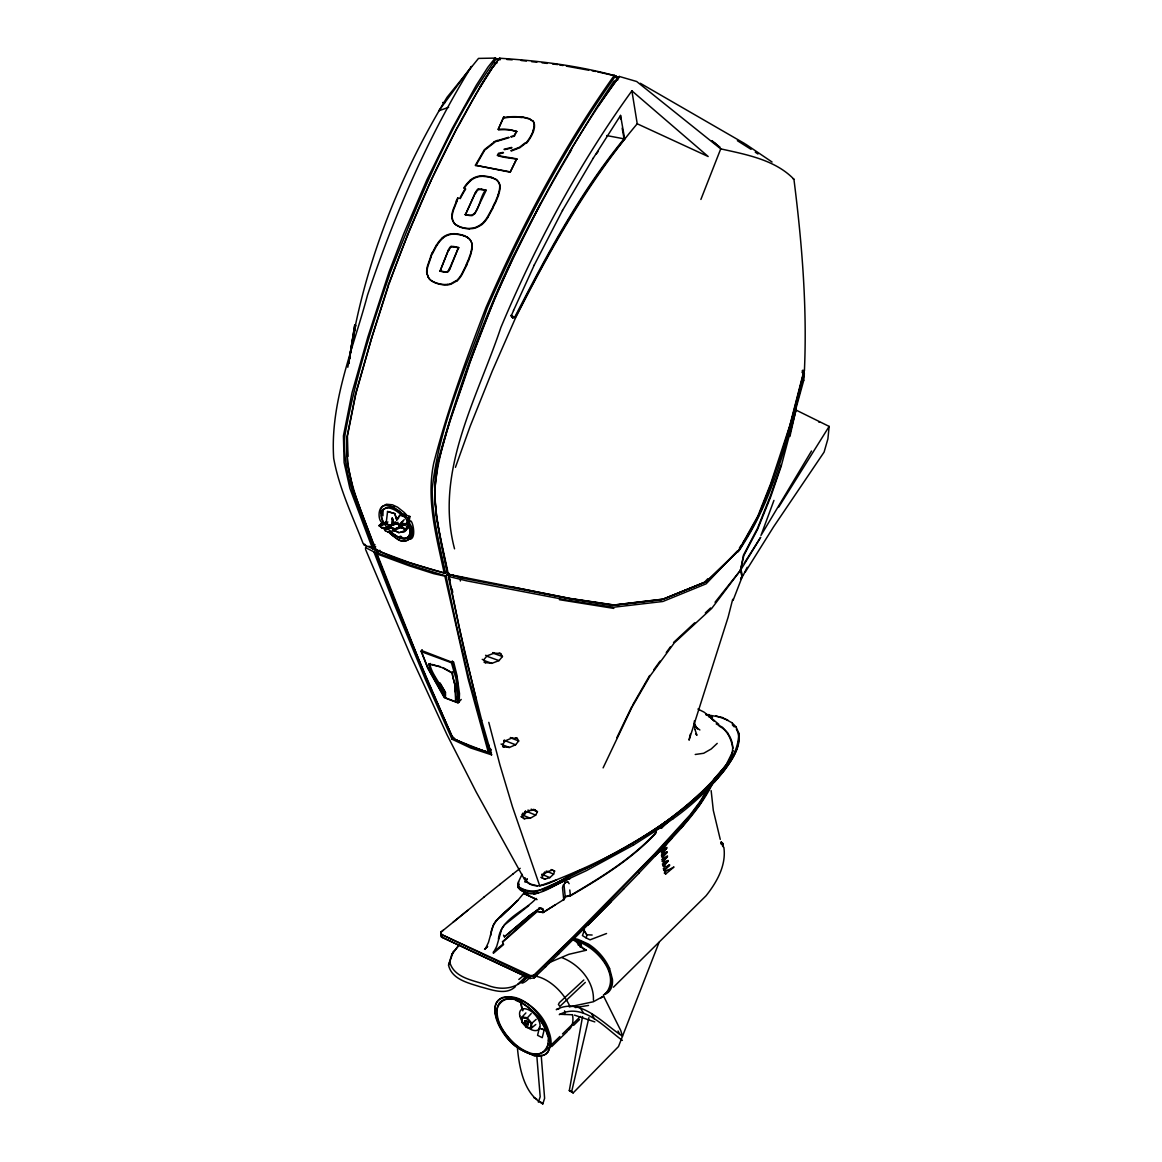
<?xml version="1.0" encoding="UTF-8"?>
<svg xmlns="http://www.w3.org/2000/svg" width="1162" height="1162" viewBox="0 0 1162 1162"><rect width="100%" height="100%" fill="white"/><g stroke="black" fill="none" stroke-linecap="round" stroke-linejoin="round"><path stroke-width="1.5" d="M377.781 551.863L376.154 549.728L374.164 551.34L374.237 552.807L394.572 604.923L425.582 679.814L452.033 739.221L470.523 747.921L491.584 754.85L491.032 753.441L470.813 746.745L452.919 738.407L426.803 679.581L395.835 604.676L375.573 552.676L377.069 551.253L376.866 549.946M402.502 521.36L402.081 524.541L402.43 521.985M525.224 811.381L523.742 814.301L522.203 814.17M525.645 880.854L524.643 877.702M738.683 733.149C738.959 757.944 717.666 775.838 702.168 792.687C681.586 812.456 657.343 827.838 633.319 843.031C602.773 860.882 571.094 876.729 538.558 890.644C532.501 893.927 525.79 891.094 520.256 888.117L517.831 885.023L518.644 881.74M780.995 455.838L797.815 399.016L804.438 370.242C807.227 306.405 801.925 242.538 793.922 179.238C775.098 159.717 746.178 154.546 720.73 148.867L636.689 81.514L619.273 76.445L598.662 105.335M394.136 523.554L395.835 522.014L394.179 523.568L394.136 522.58M548.391 1040.005L547.404 1047.804M409.866 516.524C405.785 517.7 407.397 530.584 408.051 517.947M459.266 699.074L459.513 693.67L456.855 674.948L453.63 661.991M593.419 1000.206C594.218 981.28 578.996 964.286 562.074 957.691M391.71 524.396L392.248 518.005L393.845 522.755A11.489 9.136 -53.3 0 0 393.976 523.19L394.063 523.423M524.759 1020.846L524.643 1022.589L526.328 1024.579L528.144 1024.826L525.021 1022.516L525.514 1020.817M535.769 1024.492L531.455 1028.094L526.401 1027.411L521.941 1022.24L522.028 1017.04L525.892 1012.915M528.361 1022.633L528.26 1024.042M380.947 510.278L380.918 513.313M387.527 511.6L394.804 513.589L396.794 519.864L399.844 515.231L407.877 517.86M528.144 1024.826L528.274 1023.068L526.575 1021.093L525.122 1021.006M536.147 1019.394L531.818 1023.243L531.455 1028.094L530.671 1027.774L530.99 1023.431L526.764 1018.493L522.246 1017.897M722.285 845.515C725.175 849.524 720.251 837.671 721.587 844.28L721.282 842.101M721.428 844.338L721.37 842.915M365.391 548.972L366.248 547.07M386.205 522.9L387.571 511.425L394.76 513.648L396.721 519.85L399.902 515.318M396.91 536.641C378.057 523.205 402.284 542.974 406.148 538.267C412.83 537.222 408.792 525.224 408.269 524.614M409.823 516.988L409.155 521.956M795.215 411.159L803.741 380.352L804.336 373.685L802.056 372.29M392.073 519.225L392.248 518.005M407.02 527.897C408.792 513.619 409.663 534.317 401.311 532.08M467.676 910.383L441.168 931.982L441.415 934.48L530.119 975.426L529.959 978.491L534.302 977.808L536.67 975.514M409.707 522.348C411.333 514.49 418.61 541.39 408.182 539.197M348.687 363.314C362.341 269.41 397.985 178.091 447.065 97.259L478.497 58.405L495.099 58.1L498.106 59.306M348.687 363.314L354.788 324.808L348.571 363.764L355.674 325.157L347.787 367.279M606.549 933.522L590.049 939.826L586.302 938.024L586.839 934.771L583.513 929.716M582.554 1016.547L569.307 1090.595L573.157 1092.905L618.489 1046.555L659.086 942.324M524.803 877.775L524.628 879.329M455.17 691.855C456.855 685.159 451.263 677.359 452.715 671.694M390.781 532.37L389.372 532.922L395.37 537.643M481.765 720.629L465.323 655.368L448.532 577.282L449.752 574.435L447.53 572.968L441.604 544.92L436.026 514.897L434.675 489.928L437.754 463.769L450.014 420.295L469.477 363.227L495.39 296.702L513.125 257.746L540.867 202.769M355.616 393.991L346.973 437.13L347.54 463.798L353.117 489.522L375.108 548.856C395.981 560.287 421.617 566.228 444.886 573.186L447.53 570.368L447.297 569.38M690.272 734.239L689.051 740.165L728.124 617.196L732.699 599.287M383.01 510.365L382.952 515.725M490.64 935.584C491.511 919.142 507.823 911.197 517.656 900.434L500.009 917.515L517.453 900.695M803.654 373.002L789.739 427.209M498.411 939.143C500.604 918.735 524.265 911.633 536.176 898.458M789.913 436.476L795.781 410.607M450.159 580.361L447.951 573.186L445.046 576.889L468.025 678.55L488.36 752.395L490.771 750.216M573.157 1092.905L571.631 1091.757L588.931 1017.636M409.954 533.373L408.69 536.437L406.148 538.195M539.546 1026.961L537.585 1035.327L542.247 1037.681L544.15 1029.939M528.565 893.68L520.474 890.136L517.86 887.245L518.688 883.904M518.935 884.108L518.136 887.405C533.3 904.065 554.303 883.236 570.237 878.574M548.261 1044.013C536.437 1075.097 492.572 1029.459 496.552 1009.575C508.273 979.174 549.103 1021.122 548.406 1040.31M534.186 1055.721L519.995 1049.359A36.051 18.723 47.9 0 1 506.588 1037.012C468.068 980.859 535.755 989.196 548.609 1030.97A35.978 20.19 46.4 0 1 550.875 1045.248L548.086 1051.973L545.515 1054.254M580.361 946.798L581.145 943.689L577.863 942.338L578.415 945.374M580.201 947.03L580.956 944.14L577.921 942.847M379.538 550.628L376.459 553.737L396.91 606.201L427.529 681.019L452.73 738.335L469.579 746.033L488.36 752.395L489.187 752.134L468.911 678.274L456.84 626.841L446.15 576.41L448.75 573.883M493.196 952.23L503.131 944.009M792.702 419.264L794.14 414.035M355.587 393.947L371.622 337.968M455.853 696.474L455.649 700.483L454.792 684.65L451.887 672.566L443.869 668.135L432.351 664.475M615.933 81.079L617.022 77.404L616.107 76.053C578.269 65.551 538.689 60.802 499.486 58.216C481.751 80.062 470.203 106.076 455.954 130.159M544.905 879.097L542.117 877.891L543.032 874.841L547.563 871.631L552.371 870.12L554.608 871.035L553.635 874.114L549.858 877.63L544.905 879.097L543.598 878.545M379.872 550.323L376.459 553.737L409.707 565.981L433.673 573.65L446.15 576.41M617.705 80.018L618.228 77.142L616.775 76.808M515.507 986.523C505.949 995.907 491.294 989.516 480.138 986.77C468.155 982.892 451.771 979.377 448.547 965.157L451.873 954.176L459.179 944.851M470.93 252.575L468.112 260.578M471.293 252.982L468.475 260.985M485.484 948.642L488.461 942.426L493.356 924.967L495.767 920.958L517.86 900.318L523.902 893.07M493.545 952.608L496.74 946.26L501.795 928.816L504.497 924.908L528.739 905.692M371.535 338.084L388.529 284.501M593.172 158.308L620.552 115.416L624.677 138.961C581.218 191.933 548.74 252.619 517.424 313.261L515.347 317.299L512.732 317.981L510.873 315.367M517.293 1046.425C519.007 1066.571 523.51 1093.529 542.814 1103.9L544.615 1098.279L541.172 1055.052M525.616 812.761L525.936 811.817M544.934 871.863L541.87 875.654M538.355 1102.142L540.185 1096.768L536.742 1054.951M388.544 285.445L371.564 338.389L355.804 393.889L347.409 436.055L348.004 456.39M389.11 283.789C416.214 209.015 448.532 135.46 491.947 68.631M781.75 453.572C770.624 483.799 762.301 516.001 743.172 542.436M781.154 465.032L770.566 495.448L757.551 528.216L743.404 555.276L740.775 569.903L711.754 608.365L674.236 642.935L649.936 676.153L631.983 707.164L603.107 767.879M448.547 965.157L453.47 951.315M455.431 467.356L470.131 426.367L492.325 370.925L515.42 318.17C549.931 249.801 587.667 182.521 637.226 123.782L631.896 90.839C578.966 164.016 535.798 244.296 500.851 327.539C477.175 398.508 434.065 471.772 454.545 548.842M498.237 194.737L494.838 203.045M498.6 195.158L495.186 203.466M720.73 148.867L700.889 199.457M745.191 572.212L773.572 526.851L824.09 452.12L827.896 438.916L829.16 426.41L796.043 410.07L781.242 466.049L770.827 496.494L757.682 529.102L743.869 555.436L740.673 568.828L742.707 576.352L740.92 578.473L742.518 575.088M773.95 500.401L760.965 535.435L811.512 451.001M381.223 508.941L381.688 507.736M533.067 130.362L533.808 128.125A16.428 11.199 -35.2 0 0 534.113 126.643M533.416 130.798L534.157 128.561A16.428 11.199 -35.2 0 0 534.447 127.079M388.428 284.661L407.688 234.709M733.062 600.42L741.748 577.979M584.501 929.905L582.452 935.584L586.302 938.024M771.379 483.29L758.597 515.623L739.642 549.699L706.83 581.392L663.429 599.084L614.132 604.995L569.932 598.43L450.464 574.711L450.26 576.265M430.782 256.439L427.601 265.561A20.161 15.411 -52.6 0 0 426.803 273.912M431.146 256.846L427.979 265.967A20.146 15.396 -52.6 0 0 427.18 274.319M526.764 1018.493L531.208 1013.598M440.035 271.182L448.561 249.714L440.035 271.182L444.058 272.053A13.508 10.095 -54 0 0 447.326 272.169M449.52 268.669L458.54 247.506L454.095 246.576A12.506 9.252 -51.5 0 0 451.219 246.518M449.897 269.061L458.54 247.506M511.338 315.715L513.575 310.457M407.528 234.956L430.841 180.967M498.207 129.36L503.785 116.854L498.207 129.36A66.989 47.729 -45.7 0 1 511.236 129.97M466.47 264.5L462.026 273.448A20.233 14.946 -54.3 0 1 456.39 280.812M466.833 264.907L462.389 273.854A20.219 14.946 -54.3 0 1 456.768 281.219M456.492 201.142L453.253 209.276A23.255 17.096 -45.8 0 0 451.844 217.89M456.855 201.549L453.63 209.683A23.255 17.096 -45.8 0 0 452.207 218.296M513.517 310.544L534.288 265.009M465.381 214.796L475.476 192.5L465.381 214.796L472.004 215.682L474.851 213.648L486.152 190.365L481.591 189.159M432.453 252.59L436.418 244.964M432.83 252.996L436.796 245.371M522.072 874.26L518.455 881.885L517.86 887.245M616.862 737.609L631.939 706.293M743.244 575.321L747.195 567.288M430.637 181.316L456.201 129.737M485.789 189.943C478.294 197.903 479.514 220.519 465.018 214.389M524.745 819.036L522.246 817.22L523.946 813.792L529.291 810.655L534.927 809.885L537.454 811.73L535.682 815.128L530.322 818.251L523.394 818.469M733.149 750.739L725.872 765.409L713.468 779.702M492.891 207.126L487.764 216.452A23.24 16.762 -47.1 0 1 481.547 224.193M493.254 207.533L488.127 216.873M448.532 577.282L450.464 574.711M503.712 741.443L504.192 740.499M534.215 265.125L562.539 210.351M525.558 810.974L523.307 815.346L530.322 818.251M711.144 784.248L700.178 802.39L690.62 815.187L672.29 835.914L599.563 911.473L534.084 975.789L529.741 976.472L441.415 934.48M713.177 781.953L699.902 804.54L681.498 827.678M713.555 781.677C699.742 810.568 676.56 833.256 654.932 856.292M516.712 158.831L510.176 172.194L516.712 158.831L497.278 155.505L498.513 153.253L503.131 152.382M709.183 786.819L699.785 801.969L690.228 814.751L654.743 853.692L573.026 936.95L533.808 975.179L529.843 975.789M510.176 172.194L475.403 165.251L484.38 149.68L493.995 142.185M475.766 165.687L484.728 150.101L494.344 142.606M517.061 159.267C512.892 158.105 487.444 156.463 503.48 152.803M480.269 86.613L491.933 68.137L499.486 58.216L500.677 58.681M510.873 136.608L514.069 135.663L516.625 131.248L514.417 136.099L511.222 137.043M571.559 149.796C531.005 217.512 495.898 288.684 469.724 363.227C456.55 405.059 437.972 446.208 434.878 490.437C434.762 518.47 442.141 545.632 447.573 572.91L447.82 573.999L462.026 578.095L569.119 598.575L612.752 605.402L661.454 599.853L704.201 582.54L707.919 578.632M632.825 704.753L649.674 675.456M562.437 210.525L593.303 158.105M656.53 829.363L655.571 833.546C631.489 859.212 601.277 877.746 571.152 895.423L565.4 896.919L563.033 900.347M741.371 568.915L760.674 537.294L744.116 563.396M569.409 152.149L596.716 107.412L613.928 81.209L615.642 80.498M778.714 507.082L829.16 426.41M396.75 519.792L398.537 518.281M620.523 119.003L620.552 115.416M491.453 752.787L491.032 753.441L488.229 743.854M740.775 569.903L715.037 602.265M503.538 935.192L504.41 936.862L529.494 915.641L540.446 907.842L542.988 908.858L542.93 912.591L537.352 911.415L502.754 942.033L503.553 944.59L493.342 953.319M406.221 514.621L404.434 516.277L406.221 514.679L404.361 512.587L397.578 507.198L392.422 504.802L386.409 504.235L382.313 506.69M739.395 548.043L741.283 545.239M738.102 551.819C774.604 499.21 788.635 434.849 804.336 373.685L802.521 372.929M732.917 755.329C698.391 808.273 640.669 839.603 586.2 868.275C565.386 873.287 542.523 899.954 520.402 887.87M492.775 67.425L496.464 62.763M404.173 519.661L399.728 524.817L398.973 524.454M401.718 521.898L399.699 524.774L398.406 524.12M653.828 669.733L660.06 661.134M666.276 652.55L670.43 646.813M525.268 882.089L527.374 879.198M524.919 881.74L527.025 878.85M596.237 154.11L598.299 151.307M444.189 573.069L443.971 571.98C436.346 536.234 426.091 499.66 433.775 462.97C447.428 409.997 466.398 358.622 485.948 307.596C521.331 226.401 563.047 147.4 614.437 75.167L615.163 76.416C564.151 148.533 522.464 227.156 487.241 308.075C466.528 367.497 438.742 426.134 432.191 489.289C432.22 517.279 439.701 544.382 445.249 571.617L444.886 573.186L433.6 570.063L409.402 562.553L375.544 549.975M619.273 76.445C577.354 133.267 543.525 195.971 511.948 258.966C480.995 324.503 456.608 393.076 437.449 462.941C429.925 498.149 439.715 533.329 446.934 567.681M449.084 573.389L448.503 574.13L447.53 572.968M495.956 59.146C449.215 123.492 419.482 198.804 390.374 272.315C371.898 325.897 354.599 380.192 344.794 436.113C341.889 475.49 360.264 511.367 373.394 547.331L374.28 548.203L375.689 546.736L372.552 548.696L349.849 488.243L344.112 462.534L343.429 435.881L352.028 392.756L367.889 336.936L389.139 271.734L403.795 233.649L426.817 179.979L452.047 128.822L476.246 85.349L487.866 67.251L495.099 58.1L498.658 60.235M451.873 954.176L459.397 944.662M504.003 747.282L502.434 744.61L505.485 740.76L511.759 738.073L517.206 738.306L518.688 740.964L515.594 744.784L509.363 747.471L502.594 746.73M482.23 659.391L483.682 659.914L487.052 655.818L494.3 653.102L500.691 653.596L502.449 656.545L499.006 660.612L491.846 663.342L484.118 662.384M665.782 871.253L664.301 873.069L665.695 873.984L673.975 866.983C650.168 880.259 682.326 854.549 663.618 870.512M526.473 1024.216L529.044 1021.703M714.252 782.244C726.018 768.387 740.368 752.773 738.872 733.28L736.069 726.962M656.022 829.377L655.339 833.256C631.286 858.921 601.059 877.397 570.978 895.103L565.197 896.585L564.006 899.853M393.221 523.321L392.495 523.554M664.606 869.873L668.934 865.007C663.967 870.004 662.34 862.262 668.194 861.129L663.851 865.981L664.606 869.873L663.226 868.74M662.369 864.034L663.734 865.24L668.077 860.446L663.952 861.986M663.11 860.737L667.467 855.886L661.774 859.502L663.11 860.737L662.805 857.251L667.148 852.4L663.153 855.101M663.734 865.24L663.197 861.478L667.54 856.626L663.589 859.444M663.023 853.445L661.396 855.247L662.747 856.525L667.104 851.673L663.008 853.184M661.12 850.947L662.456 852.269L666.814 847.432L662.732 848.885M662.747 856.525L662.485 852.995L666.843 848.158L662.834 850.831M662.456 852.269L662.34 848.768L666.697 843.946L664.78 845.195M573.592 1025.363L579.518 1019.553M794.823 411.406L796.043 410.07M569.148 883.686L568.058 882.103L565.763 882.35L563.207 885.139L562.524 887.71L563.73 899.591L542.93 912.591L555.305 904.806M525.544 142.621L519.545 147.254L510.931 150.566M525.892 143.057L519.893 147.69L511.295 151.002M421.821 650.255L421.181 650.909L427.703 667.569L444.247 696.968L445.729 697.084M672.406 837.846L638.693 873.33M461.227 699.451L458.148 702.705L445.119 697.737M452.396 660.931L451.437 662.747L456.041 678.811L457.537 702.705L444.334 697.665L427.805 668.281L421.312 651.679L422.256 649.878M458.148 702.705L459.31 701.804M737.521 550.846L706.133 583.818L662.892 601.48L613.71 607.218L567.012 600.042L466.616 580.826L448.924 576.526L459.222 627.814L476.071 698.87M445.525 572.459L447.53 570.368M522.13 1021.442L521.941 1022.24M623.398 889.221L639.013 873.156M429.838 664.373C432.453 676.139 442.475 684.854 445.031 696.445L430.158 669.239L428.575 664.243L430.666 663.517M453.253 661.788L451.437 662.747L421.312 651.679L421.603 650.531L452.614 662.456L457.203 678.564L458.685 702.473M623.718 889.032L587.87 925.272M517.729 984.258L525.747 976.734M611.314 901.523L558.399 954.191M522.363 815.027L523.118 814.271M522.217 814.896L522.944 814.155M485.28 948.758L487.677 946.478M551.674 1046.613L567.434 1031.348M585.299 982.398L559.866 1006.408L558.428 1004.462L559.387 1002.617L583.803 980.002M545.385 966.915L558.733 954.002M613.434 987.206L706.075 895.757C716.823 882.176 726.511 865.24 723.839 847.229M545.704 966.711L534.099 977.881L533.808 975.179M548.319 1047.732C543.903 1054.021 535.595 1055.532 528.754 1052.481A33.219 17.924 48.3 0 1 515.536 1044.536C505.034 1035.095 494.3 1020.948 497.786 1006.016A33.161 17.938 48.6 0 1 507.867 998.957L511.803 999.305M550.89 1045.234L559.91 1036.475M562.481 1033.962L580.506 1016.445M364.403 544.005L363.619 544.717L373.292 548.856L374.28 548.203M668.571 820.866L661.41 827.707L657.431 827.852M668.804 821.156L661.585 828.056L657.605 828.608M529.799 977.213C525.718 983.183 515.391 986.596 527.272 977.329M453.34 737.144L452.73 738.335L458.206 740.862L482.869 750.594L488.81 752.366L491.177 749.519L489.87 749.141M453.95 737.783L452.715 737.739L448.75 728.966L418.799 659.682L376.662 552.981M487.299 946.667L484.539 949.223M717.215 743.389L711.217 748.982L703.664 753.281L695.225 754.487M368.906 546.213L376.154 549.728M673.539 642.513L694.731 622.774M705.319 612.897L710.621 607.973M452.033 739.221L453.543 737.826M365.42 544.528L364.723 545.283L366.001 545.617M700.149 793.53C659.319 831.89 609.324 858.529 557.673 879.329L556.613 879.823M502.362 941.83L537.251 910.369M408.094 517.889L409.837 516.364L404.841 514.737M403.78 523.525L402.067 525.093L406.38 523.437M571.704 1014.731L559.721 1014.266M385.653 530.874C383.605 531.252 384.898 526.11 387.469 529.407M380.816 524.033L379.088 525.544L380.09 526.473M387.876 521.941L386.147 523.452L388.355 524.73M526.88 1027.005L521.694 1021.906L522.028 1017.04L527.083 1017.694L531.818 1023.243L530.99 1023.431M504.41 936.862L529.247 915.83L540.069 908.132L542.436 909.047L543.25 912.097M605.039 994.309C622.6 974.831 594.16 944.386 573.955 940.465M559.459 1008.514L556.264 1009.633C580.709 996.618 603.31 1023.998 622.469 1036.112L620.769 1030.563L603.601 996.139L593.317 1001.775L569.278 1006.888M443.332 930.166L440.761 932.258L441.299 936.993L529.959 978.491M453.151 922.163L483.973 897.166M518.818 979.479L525.108 974.381M483.653 897.369L499.965 884.355M499.66 884.558L513.343 873.693M723.098 846.807L722.59 843.133M456.274 280.623L450.783 283.702A19.87 14.903 -55.2 0 1 447.588 284.429M456.651 281.03L451.161 284.094A19.87 14.903 -55.2 0 1 447.951 284.835L444.755 284.922A49.254 36.85 -55 0 1 434.806 282.656L431.799 280.972A19.739 14.815 -54.9 0 1 429.577 279.098L428.676 278.023M513.023 873.911L520.198 868.304M389.502 532.733L393.657 536.51M673.234 818.658C692.363 805.092 709.459 788.795 724.231 770.595C732.22 758.96 744.406 743.491 736.301 728.995M527.446 976.095C517.453 989.094 501.33 990.91 486.863 985.013C473.442 980.263 453.848 978.041 449.694 961.889M643.893 837.163C673.975 816.639 703.213 794.358 725.771 765.438C733.716 755.91 735.197 744.101 728.08 733.788M655.208 831.193L673.394 818.527M441.168 931.982L441.778 937.153L530.133 978.506M600.798 997.984L603.601 996.139M633.319 845.137L655.353 831.077M559.285 1014.658C582.801 1001.804 604.734 1027.658 622.367 1040.397M633.464 845.035L586.389 870.643L542.974 890.847M547.52 963.327L568.857 954.307L586.345 950.226L581.697 947.291M379.553 525.602L380.41 525.398A32.463 17.532 -89.9 0 0 380.947 525.239L384.506 523.771A4.648 2.658 58.4 0 1 384.825 523.757L385.435 523.844A6.159 3.733 56.1 0 1 385.828 523.946A6.899 4.169 56.1 0 1 386.249 524.091L387.614 524.846M382.676 524.527L383.416 524.164M396.678 528.245L395.37 528.783L399.554 527.011M392.814 525.18L394.804 524.222M386.075 531.165L388.965 532.152L393.046 530.671A7.277 4.169 61.7 0 1 393.511 530.598L396.808 531.63M564.979 882.713L565.763 882.35M393.729 524.745L395.952 523.946M407.92 528.405C404.463 530.598 401.442 524.875 398 527.882M400.483 527.737L394.426 529.247M397.883 528.768L398.74 528.361M395.763 523.031L398.029 522.363M393.105 525.006L390.49 525.863A6.159 3.617 57.7 0 1 389.938 525.776L389.009 525.514M382.443 524.599L380.09 525.529M400.948 532.24L404.536 530.613M391.347 524.875L390.316 525.137L391.1 524.948M398.043 527.563L399.307 527.069M386.176 528.797L390.272 527.635A6.507 3.936 56 0 1 390.94 527.853L393.061 529M381.877 527.737L382.676 528.1A6.318 3.82 56.3 0 0 383.082 528.245L385.45 528.1A21.947 11.228 89.7 0 0 385.886 527.911L389.314 526.836A5.534 3.239 57.5 0 1 389.836 526.88L390.025 526.967A5.244 3.166 56 0 1 390.606 527.156L390.795 527.228A8.076 5.185 56 0 1 391.652 527.592L394.935 528.855A9.921 5.708 66.2 0 0 395.37 528.783L394.76 528.87A4.633 2.702 57.9 0 1 394.223 528.841L393.613 528.681M402.008 525.878L405.945 524.498A10.545 6.028 67.8 0 1 406.351 524.382L407.31 524.352L405.945 524.454M556.061 880.055C547.084 884.34 535.856 889.438 526.807 882.074M403.751 525.369L405.814 524.498M406.134 529.93L404.768 530.497M401.166 532.167L398.915 532.603L396.257 531.324M556.569 879.823L539.749 885.88L512.486 806.878L499.936 764.959L488.781 722.343M386.888 527.461L385.406 528.085M395.283 523.234L394.862 523.35A10.298 5.825 58.8 0 1 395.182 523.278L398.697 524.265M406.54 528.957L405.945 528.971M372.552 548.696L373.757 548.188M387.977 528.042L388.849 527.708M407.092 523.612L403.737 524.352L405.247 523.815M388.268 527.127L385.813 527.751M396.75 529.291L396.416 529.364A30.575 16.805 -81.5 0 1 395.821 529.523M497.365 140.646L508.68 137.247M497.714 141.081L509.029 137.668M383.954 523.946L385.813 523.989M404.129 523.51L402.546 524.963M392.059 525.471L389.212 525.631M721.137 842.218L722.517 843.176L723.098 845.675M386.002 528.899L385.072 529.146M448.634 107.311L438.844 110.782L471.481 66.452C427.384 137.886 394.136 215.682 367.497 295.163C353.292 348.615 329.921 402.11 333.683 458.307C339.086 488.113 352.275 515.55 363.154 543.598M533.91 894.304L538.703 892.736M392.712 523.51L391.986 523.641M405.393 523.757L405.538 523.713A15.251 8.831 70.5 0 1 405.959 523.612L406.38 523.583A5.65 3.384 63.2 0 1 406.729 523.568L406.932 523.597M396.257 529.407L395.676 529.538A5.563 3.283 61.9 0 1 394.949 529.567L394.528 529.523A6.071 3.689 56.2 0 1 393.642 529.233L392.93 528.884M385.218 529.117L384.172 529.32M393.352 524.091L391.87 524.28M385.929 522.304L381.18 524.033M384.796 528.332L384.985 528.274A26.857 8.149 -48.8 0 0 385.319 528.158M401.079 525.544L402.618 525.442M390.926 525.035L389.473 525.079A12.303 7.48 56.4 0 1 389.081 524.992L388.965 524.948A7.96 4.822 56.3 0 1 388.631 524.846L388.529 524.803M389.038 527.664L390.258 527.679M592.141 935.018L586.839 934.771L584.617 931.692M393.046 530.671L393.221 530.642A8.41 4.851 63.1 0 1 393.715 530.584L394.02 530.598M407.601 522.13C418.654 529.378 408.864 549.495 395.341 537.628M402.531 525.834L400.265 525.631A6.042 3.82 55.6 0 1 399.452 525.311L398.421 524.658M399.51 527.011L400.294 526.909A5.374 3.196 58.5 0 1 400.846 526.938L401.253 527.054M802.419 380.599L803.741 380.352M588.553 1005.45L575.234 1007.556M399.713 526.967L400.512 526.923M408.458 527.359L408.007 527.432A5.156 3.036 57.8 0 1 407.557 527.432L407.237 527.388A6.173 3.776 56.1 0 1 406.903 527.301A5.302 3.254 56.1 0 1 406.38 527.127L406.192 527.04M566.896 882.278L568.058 882.103M395.792 523.917L396.126 523.931A4.357 2.585 59.2 0 1 396.591 523.931L397.985 524.44M390.345 525.122L389.531 525.093M388.805 526.851L387.483 527.185L388.936 526.822M447.588 284.414L444.378 284.53A49.269 36.864 -55 0 1 434.428 282.25L432.308 281.277M400.643 527.679L401.645 527.809A9.659 5.883 55.8 0 1 402.168 527.969L402.967 528.318M384.157 528.419L383.082 528.245A7.611 4.604 56.3 0 1 382.516 528.042L382.007 527.809M405.799 538.34C393.163 540.708 369.138 511.207 388.921 507.14A18.97 9.906 47.6 0 1 394.804 509.029C406.613 512.122 421.966 544.019 398.377 537.338M396.126 523.888L396.91 524.033A6.798 4.14 56 0 1 397.448 524.207L397.811 524.309M401.747 525.95L401.5 525.95A5.36 3.21 57.7 0 1 400.759 525.82L398.551 524.745M469.346 228.798L472.614 228.58A18.897 13.77 -47.4 0 0 475.984 227.752L478.947 226.387A14.83 10.778 -47.2 0 0 481.78 224.426M454.444 233.664L451.234 233.838A18.955 13.929 -50.8 0 0 449.447 234.187A16.544 12.143 -50.8 0 0 442.344 237.716M454.807 234.085L451.597 234.259A18.955 13.929 -50.8 0 0 449.81 234.608A16.529 12.143 -50.8 0 0 442.707 238.123M483.261 175.84L479.383 176.072A17.88 12.651 -44.7 0 0 477.538 176.479A16.428 11.635 -44.8 0 0 470.116 180.241M483.61 176.261L479.732 176.493A17.866 12.651 -44.7 0 0 477.902 176.9A16.428 11.635 -44.8 0 0 470.479 180.662M388.66 532.152L388.166 532.065A6.798 4.111 56.2 0 1 387.658 531.935L387.658 531.935M709.038 714.674L705.712 714.586L722.081 717.375L732.249 722.909M537.425 885.836L530.424 884.108L525.34 880.578M428.575 664.243L440.166 666.538M506.821 59.48L512.21 59.828M406.148 514.722L403.708 513.967M494.329 62.661L497.089 62.893M389.285 526.836L389.996 526.952A6.435 3.893 56 0 1 390.563 527.141L392.524 528.158A7.321 4.764 56.2 0 0 393.105 528.463L393.453 528.608M663.851 865.981L662.674 865.85M521.128 60.482L526.371 61.078M531.6 61.659L536.844 62.24M542.088 62.835L547.317 63.416M552.56 63.997L557.789 64.578M394.848 529.582L394.949 529.625A5.461 3.254 63.3 0 0 395.298 529.625M442.678 102.532L444.726 102.808M396.198 523.249L396.605 523.336A8.337 5.069 56 0 1 397.157 523.525L397.419 523.641M526.154 1027.164L530.671 1027.774M818.818 422.082L819.718 422.3M405.785 528.957L405.146 528.826A5.302 3.239 56.1 0 1 404.608 528.652L404.042 528.39M394.165 530.613L395.08 530.831M481.94 189.58L486.152 190.365M522.174 815.579L523.35 815.492A3.936 2.106 -67.6 0 0 525.151 813.676M454.458 246.983L458.903 247.913M613.812 608.394L559.372 599.694M709.154 716.634L712.466 717.143M709.14 716.954L712.437 717.462M509.813 171.773L475.403 165.251M399.074 532.617L398.798 532.574A4.27 2.6 56 0 1 398.275 532.414L397.549 532.065M522.014 116.781L529.552 118.727L533.184 121.473M522.348 117.217L529.233 118.916L532.748 120.993M559.518 64.898L562.945 65.522M566.388 66.147L588.742 70.214M592.184 70.838L595.612 71.463M511.28 129.883L516.974 131.684M661.977 861.245L663.197 861.478M606.709 135.562L624.677 138.961M394.63 529.582L394.746 529.567A12.593 7.669 56.3 0 1 394.296 529.509L393.453 529.16M466.993 578.415L457.552 576.439M512.369 586.984L569.714 598.517L613.783 605.082L662.95 599.229L706.205 581.639L738.887 550.105L757.827 516.146L770.667 483.755L789.797 425.568L803.421 372.77L803.625 371.622L802.085 370.91M616.107 76.053L597.341 71.768M439.672 270.775L443.681 271.647A13.523 10.095 -54 0 0 446.949 271.777A4.023 2.963 -54.3 0 0 449.302 268.669M616.063 77.534L618.3 78.043M614.8 76.881L617.022 77.404L615.163 76.416M538.616 908.118L542.436 909.047M390.272 527.635L390.577 527.766A8.424 5.098 56 0 1 391.013 527.911L391.086 527.955M574.449 1015.123L594.813 1021.906M740.572 579.199L742.227 577.165L740.063 569.772M715.705 715.748L727.702 719.99M542.698 912.185L537.352 911.415M512.064 317.299L514.897 316.834L517.003 312.767C548.261 252.241 580.695 191.672 624.052 138.786L622.164 128.154M662.805 857.251L661.541 856.902M511.106 315.803L515.347 317.299M448.067 572.343L446.687 571.965M661.207 852.632L662.485 852.995M446.702 571.239L447.617 571.501M445.307 575.756L409.954 564.863L376.778 552.647M516.451 131.538L511.629 130.304A66.96 47.729 -45.7 0 0 498.527 129.926M447.036 572.924L447.951 573.186M794.968 408.893L796.144 409.256M386.278 523.554L388.268 524.687M441.778 937.153L441.023 935.003M491.628 177.263L496.174 179.66A17.866 12.84 -44.1 0 1 497.06 180.371M491.976 177.684L495.695 179.34M402.255 527.955L402.183 527.926A14.205 8.642 55.8 0 0 401.66 527.766M386.118 524.091L386.931 524.469M499.21 653.059L500.691 653.596M402.546 528.071L406.177 529.872L405.349 529.509M492.833 652.565L494.3 653.102M492.644 653.029L502.449 656.545M485.585 655.295L487.052 655.818M486.675 656.167L499.006 660.612M483.682 660.379L491.846 663.342M392.974 506.69L394.47 507.242M400.164 536.132L401.645 536.684M463.943 235.494L467.618 237.353M464.306 235.915L467.981 237.76M802.695 370.199L804.424 370.867M515.783 737.754L517.206 738.306M510.35 737.521L511.759 738.073M511.309 738.117L518.688 740.964M365.507 547.592L375.573 552.676M504.076 740.209L505.485 740.76M504.555 740.499L515.594 744.784M501.04 744.058L502.434 744.61M503.262 745.089L509.363 747.471M498.919 59.218L500.27 59.756M402.081 527.33L403.112 527.868M533.561 809.333L534.927 809.885M531.165 809.159L537.454 811.73M527.926 810.088L529.291 810.655M527.766 811.889L535.682 815.128M522.595 813.24L523.946 813.792M520.896 816.668L522.246 817.22M405.059 529.436L403.534 528.594M586.345 950.226L583.455 949.005L573.781 939.462M551.049 869.554L552.371 870.12M553.286 870.483L554.608 871.035M546.242 871.064L553.635 874.114M541.71 874.274L549.858 877.63M540.809 877.325L542.117 877.891M374.033 547.2L374.905 547.578M515.812 1000.351C531.078 1006.466 543.177 1020.091 547.709 1035.85M373.757 544.281L375.094 544.876M667.976 870.294L668.702 870.614M397.084 538.616C404.579 544.746 415.952 537.962 411.522 528.463M443.23 668.092L451.829 672.871M533.663 1097.524L536.684 1098.991M637.226 123.782L708.181 156.521L631.896 90.839M569.307 1090.595L571.631 1091.757M697.912 709.052L704.216 712.204M377.069 550.686L375.762 550.033L377.069 551.253M618.228 77.142L619.215 77.651M386.307 523.554L385.377 522.087M379.364 525.849L381.543 527.533M716.184 723.911L722.386 727.223L728.066 733.309M719.234 726.177C727.702 730.128 731.348 739.642 732.946 748.284M380.671 526.952L381.63 527.606M721.253 842.189L722.517 843.176M640.277 83.257L744.827 143.667M792.949 178.687L793.922 179.238M737.376 140.689L751.088 149.361M745.757 144.248L772.076 162.026M432.177 281.378L431.32 280.652A19.754 14.815 -54.9 0 1 429.199 278.706M536.379 899.461L523.873 893.462L537.076 899.606M755.271 152.164L757.944 154.009M696.053 727.238L699.873 729.968M382.864 525.761L380.831 524.062M695.704 734.006L696.953 735.299L695.036 729.751M718.77 724.289L707.687 715.153M704.84 712.727L714.514 721.195L711.914 718.784M540.504 1101.808L542.814 1103.9M732.089 722.822L736.243 727.078M732.307 724.827L734.311 726.918M526.691 1021.209L528.144 1022.923M404.942 515.071L406.235 516.611M408.632 522.043L410.099 524.846M532.85 121.037L533.59 122.01A13.624 9.281 -35.3 0 1 534.375 127.094M428.212 277.282L429.054 278.415M580.332 1008.108L583.6 1013.191M483.682 659.914L485.571 662.906M376.285 550.12L375.108 548.057C362.079 512.122 343.952 476.202 346.988 436.883M511.396 315.512L512.732 317.981M445.467 692.537L440.035 683.198L445.467 692.537L445.511 695.515L444.262 692.465M408.501 519.821L409.46 521.477M694.15 723.243L697.461 729.039M591.647 1013.903L594.479 1019.074M428.575 277.689L426.962 273.854M618.039 1031.014L619.622 1034.064M661.585 828.056L661.396 827.315M428.168 276.905L427.34 274.247M374.425 546.794L375.878 550.323M365.783 549.917L410.709 655.905L447.007 734.747L476.159 791.961L524.396 879.213M394.049 523.35L392.451 518.31M609.585 968.556L612.447 979.392A33.93 19.463 47.8 0 1 608.99 991.535A33.974 19.449 48 0 1 603.456 994.803M720.251 839.385L713.308 810.379L711.144 790.625M491.584 754.85L481.431 719.801M570.455 895.96L569.787 889.976M655.934 831.585L656.21 832.486M374.934 547.709L374.585 546.46M664.766 870.643L665.695 873.984M580.956 944.14L581.552 946.681M452.018 588.931L452.759 592.359M453.325 575.132L453.601 576.468M533.678 892.242L533.895 894.275M563.991 884.747L565.197 896.585M663.4 857.701L663.182 855.334M694.31 721.006L694.861 729.228M460.297 579.504L460.355 581M412.045 529.378L412.103 530.773M410.012 530.743L410.07 532.109M572.968 938.562A33.974 19.449 48 0 1 577.892 939.332L588.422 944.067A33.974 19.449 48 0 1 609.585 968.527M572.793 939.651A33.19 18.984 48 0 1 592.998 948.7L597.805 953.13A33.277 19.173 48 0 1 608.583 968.977L610.471 974.41A33.19 18.984 48 0 1 605.068 993.641M564.543 1010.853A23.298 12.913 48.3 0 1 564.848 1014.455M546.343 1029.91A21.773 11.954 48.3 0 1 541.332 1028.704M522.885 1009.981A21.773 11.954 48.3 0 1 521.113 1002.08M546.59 1029.852A20.771 11.359 48.3 0 1 540.374 1028.675M522.784 1010.838A20.771 11.359 48.3 0 1 521.113 1002.545M523.786 978.448A34.192 18.868 48.3 0 1 528.347 976.24M533.227 975.877A34.192 18.868 48.3 0 1 569.903 1006.466M572.474 1014.615A34.192 18.868 48.3 0 1 568.203 1030.374M545.501 1054.239A36.022 19.057 45.9 0 1 534.171 1055.692M389.125 524.992A6.623 4.023 56.3 0 1 388.674 524.846M504.017 117.987A75.225 53.641 -44 0 1 522.174 117.594M511.905 147.821A95.967 52.188 -29.6 0 1 504.439 149.666M533.663 130.783A36.327 24.649 -36.4 0 1 526.444 143.318M494.271 142.36A21.265 14.888 -40.7 0 1 497.699 140.834M493.923 141.924A21.265 14.888 -40.7 0 1 497.351 140.413M511.556 147.4A95.996 52.188 -29.6 0 1 504.09 149.23M533.329 130.347A36.342 24.663 -36.4 0 1 526.095 142.882M533.343 121.502A13.639 9.281 -35.3 0 1 534.026 126.658M503.669 117.551A75.239 53.655 -44 0 1 521.84 117.159M456.579 201.491A111.901 90.229 -39.3 0 1 458.162 198.136M452.381 218.238A15.266 11.054 -47.2 0 0 453.369 221.724L454.269 223.162A18.839 13.639 -47.4 0 0 456.288 225.137L459.832 226.997A44.417 32.013 -46.3 0 0 469.317 228.87M488.185 216.887A23.24 16.762 -47.1 0 1 481.91 224.6M494.968 203.452A112.394 69.11 -50.4 0 1 493.037 207.504M500.067 186.501A24.17 17.096 -45 0 1 498.353 195.143M497.016 180.4A16.312 11.736 -43.5 0 1 500.154 186.457M483.552 176.45A47.352 34.41 -47.6 0 1 491.889 177.859M464.204 188.346A23.995 16.965 -44.4 0 1 470.581 180.807M460.225 198.658A87.687 66.583 -42.5 0 1 465.701 188.985M476.071 192.907A5.302 3.835 -44.1 0 1 478.584 189.319M478.759 189.624A12.651 9.02 -44.8 0 1 481.881 189.711M456.216 201.07A111.93 90.244 -39.3 0 1 457.799 197.729M452.003 217.831A15.266 11.054 -47.2 0 0 452.991 221.317L453.906 222.755A18.839 13.639 -47.4 0 0 455.911 224.731L459.455 226.59A44.432 32.013 -46.3 0 0 468.954 228.464L472.251 228.173A18.897 13.77 -47.4 0 0 475.621 227.345L478.584 225.98A14.83 10.778 -47.2 0 0 481.417 224.019M494.605 203.03A112.424 69.11 -50.4 0 1 492.673 207.097M499.718 186.08A24.17 17.096 -45 0 1 498.004 194.722M499.805 186.036A16.312 11.736 -43.5 0 0 496.668 179.979A17.866 12.84 -44.1 0 0 495.811 179.238M483.189 176.028A47.366 34.41 -47.6 0 1 491.526 177.437M463.841 187.924A23.995 16.98 -44.4 0 1 470.218 180.386M459.847 198.237A87.716 66.597 -42.5 0 1 465.337 188.564M475.708 192.485A5.302 3.835 -44.1 0 1 478.221 188.912M478.395 189.203A12.651 9.02 -44.8 0 1 481.518 189.29M430.942 256.787A95.763 79.176 -47.7 0 1 432.627 252.924M468.315 260.971A95.72 61.804 -56 0 1 466.674 264.878M471.089 252.967A21.119 15.338 -52.1 0 0 472.193 244.572A16.646 12.317 -50.7 0 0 467.923 237.847M454.778 234.172A48.47 36.037 -52.4 0 1 464.248 236.017M436.97 245.443A21.032 15.542 -50.9 0 1 442.78 238.254M449.142 250.12A4.575 3.428 -51.1 0 1 451.437 246.678M451.597 246.925A12.506 9.252 -51.5 0 1 454.429 247.056M449.679 269.076A4.009 2.963 -54.3 0 1 447.414 272.286M430.579 256.395A95.792 79.19 -47.7 0 1 432.249 252.517M467.952 260.564A95.749 61.804 -56 0 1 466.311 264.471M471.83 244.151A21.134 15.353 -52.1 0 1 470.726 252.561M467.56 237.44A16.646 12.317 -50.7 0 1 471.932 244.107M454.415 233.765A48.484 36.037 -52.4 0 1 463.885 235.595M436.592 245.037A21.047 15.542 -50.9 0 1 442.417 237.832M448.779 249.714A4.575 3.428 -51.1 0 1 451.074 246.271M494.983 1008.108C494.431 1016.808 498.149 1025.131 502.826 1032.263A35.746 20.727 48.5 0 0 515.027 1045.945C577.79 1086.673 544.252 987.874 503.059 997.374A35.746 19.347 45.7 0 0 495.84 1004.317L494.983 1008.108M402.037 524.904L403.345 523.83L402.052 524.817M383.692 523.263C377.214 523.161 376.735 502.797 387.454 505.673C393.468 503.829 416.083 525.776 397.302 511.643A18.665 10.138 48.9 0 0 392.771 509.13A18.534 9.63 47.4 0 0 388.529 507.983A18.65 10.022 49.5 0 0 386.045 508.055C379.146 509.668 380.918 518.746 383.692 523.263M407.978 523.873L408.385 521.854L407.978 523.873M380.018 526.081L379.102 525.587L380.018 526.081M714.63 142.941L711.957 140.834L719.946 147.356L714.63 142.941M519.734 1015.661A13.174 7.19 48.4 0 0 536.568 1030.505A13.174 7.19 48.4 0 0 533.14 1012.857A13.174 7.19 48.4 0 0 519.734 1015.661"/></g></svg>
